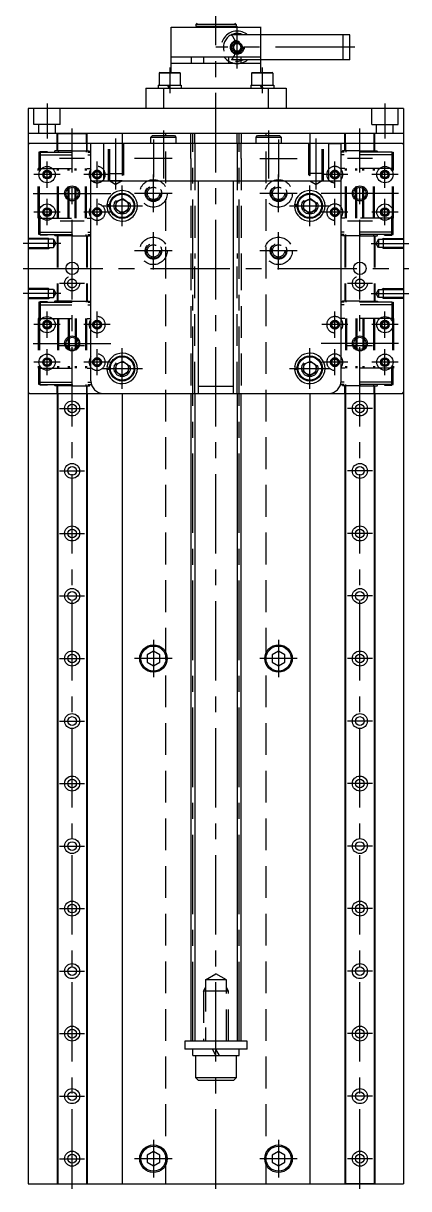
# Model space of a CAD drawing. Extents: x -38 to 547, y -21 to 733.
# Drawn here: x 393.2 to 547.2, y -2 to 464 of the extents above; entities that cross this region are included whole.
import ezdxf

# ---------------------------------------------------------------- set-up
doc = ezdxf.new("R2010")
doc.units = 0
doc.linetypes.add('CENTER', pattern=[50.8, 31.75, -6.35, 6.35, -6.35])
doc.linetypes.add('DASHED', pattern=[19.05, 12.7, -6.35])
doc.layers.get('0').update_dxf_attribs({"linetype": 'CONTINUOUS'})
doc.layers.add('CENTER', color=1, linetype='CENTER')

msp = doc.modelspace()

# ---------------------------------------------------------------- linework, layer by layer
at = {"color": 7, "linetype": 'CONTINUOUS'}
for p, q in [((452.26, 444.3), (452.26, 462.4)), ((452.26, 462.4), (488.23, 462.4)), ((452.26, 462.4), (458.33, 462.4)), ((458.33, 462.4), (482.14, 462.4)), ((462.73, 464), (462.23, 463.5)), ((478.23, 463.5), (462.23, 463.5)), ((462.23, 463.5), (462.23, 462.9)), ((462.23, 462.9), (478.23, 462.9)), ((462.23, 462.9), (462.73, 462.4)), ((477.73, 464), (478.23, 463.5)), ((478.23, 462.9), (477.73, 462.4)), ((478.23, 463.5), (478.23, 462.9)), ((482.14, 462.4), (488.23, 462.4)), ((488.21, 444.3), (488.21, 462.4)), ((521.05, 459.4), (488.23, 459.4)), ((521.05, 449.4), (521.05, 459.4)), ((523.73, 459.4), (521.05, 459.4)), ((523.73, 449.4), (523.73, 459.4)), ((488.23, 450.4), (452.26, 450.4)), ((488.23, 447.9), (452.26, 447.9)), ((460.28, 450.4), (460.28, 447.9)), ((465.23, 450.4), (465.23, 447.9)), ((475.23, 450.4), (475.23, 447.9)), ((480.18, 450.4), (480.18, 447.9)), ((521.05, 449.4), (488.23, 449.4)), ((523.73, 449.4), (521.05, 449.4)), ((455.98, 444.05), (447.48, 444.05)), ((447.48, 444.05), (447.48, 439.3)), ((447.73, 444.3), (455.73, 444.3)), ((455.98, 444.05), (455.98, 439.3)), ((492.98, 444.05), (484.48, 444.05)), ((484.48, 444.05), (484.48, 439.3)), ((484.73, 444.3), (492.73, 444.3)), ((492.98, 444.05), (492.98, 439.3)), ((447.13, 439.3), (456.33, 439.3)), ((447.13, 439.3), (447.13, 438)), ((451.58, 438), (450.83, 439.3)), ((452.07, 438), (451.32, 439.3)), ((456.33, 439.3), (456.33, 438)), ((484.13, 439.3), (493.33, 439.3)), ((484.13, 439.3), (484.13, 438)), ((488.58, 438), (487.83, 439.3)), ((489.07, 438), (488.32, 439.3)), ((493.33, 439.3), (493.33, 438)), ((442.23, 438), (442.23, 430)), ((442.23, 438), (449.22, 438)), ((449.22, 438), (449.22, 430)), ((449.22, 438), (491.25, 438)), ((491.25, 430), (491.25, 438)), ((491.25, 438), (498.23, 438)), ((498.23, 438), (498.23, 430)), ((545.23, 430), (395.23, 430)), ((395.23, 430), (395.23, 0)), ((498.23, 430), (442.23, 430)), ((545.23, 430), (545.23, 0)), ((545.23, 420), (395.23, 420)), ((406.73, 420), (418.73, 420)), ((406.73, 416), (406.73, 420)), ((407.03, 416), (407.03, 420)), ((418.43, 416), (418.43, 420)), ((418.73, 416), (418.73, 420)), ((432.73, 420), (432.73, 416)), ((460.23, 416), (460.23, 420)), ((461.73, 416), (461.73, 420)), ((478.73, 416), (478.73, 420)), ((480.23, 420), (480.23, 416)), ((507.73, 420), (507.73, 416)), ((533.73, 420), (521.73, 420)), ((521.73, 416), (521.73, 420)), ((522.03, 416), (522.03, 420)), ((533.43, 416), (533.43, 420)), ((533.73, 416), (533.73, 420)), ((395.73, 416), (395.23, 415.5)), ((395.73, 416), (395.23, 415.5)), ((395.23, 415.5), (395.23, 316.5)), ((395.23, 415.5), (395.23, 316.5)), ((544.73, 416), (395.73, 416)), ((420.23, 321), (420.23, 416)), ((425.23, 416), (420.23, 416)), ((425.23, 416), (425.23, 401)), ((444.23, 418.5), (444.83, 419.1)), ((444.23, 418.5), (454.23, 418.5)), ((444.23, 416), (444.23, 418.5)), ((444.83, 419.1), (453.63, 419.1)), ((453.63, 419.1), (454.23, 418.5)), ((454.23, 418.5), (454.23, 416)), ((486.23, 418.5), (486.83, 419.1)), ((486.23, 418.5), (496.23, 418.5)), ((486.23, 416), (486.23, 418.5)), ((486.83, 419.1), (495.63, 419.1)), ((495.63, 419.1), (496.23, 418.5)), ((496.23, 418.5), (496.23, 416)), ((515.23, 416), (520.23, 416)), ((515.23, 416), (515.23, 401)), ((520.23, 321), (520.23, 416)), ((544.73, 416), (545.23, 415.5)), ((544.73, 416), (545.23, 415.5)), ((545.23, 415.5), (545.23, 316.5)), ((545.23, 415.5), (545.23, 316.5)), ((420.23, 401), (520.23, 401)), ((463.23, 316), (463.23, 401)), ((477.23, 316), (477.23, 401)), ((427.75, 391.39), (426.65, 391.48)), ((430.33, 392.69), (430.07, 389.77)), ((430.33, 392.69), (433, 393.92)), ((433, 393.92), (435.4, 392.23)), ((435.13, 389.31), (435.4, 392.23)), ((502.75, 391.39), (501.65, 391.48)), ((505.33, 392.69), (505.07, 389.77)), ((505.33, 392.69), (508, 393.92)), ((508, 393.92), (510.4, 392.23)), ((510.13, 389.31), (510.4, 392.23)), ((427.75, 390.61), (426.65, 390.52)), ((432.47, 388.08), (430.07, 389.77)), ((432.47, 388.08), (435.13, 389.31)), ((502.75, 390.61), (501.65, 390.52)), ((507.47, 388.08), (505.07, 389.77)), ((507.47, 388.08), (510.13, 389.31)), ((427.75, 326.39), (426.65, 326.48)), ((430.33, 327.69), (430.07, 324.77)), ((430.33, 327.69), (433, 328.92)), ((433, 328.92), (435.4, 327.23)), ((435.13, 324.31), (435.4, 327.23)), ((502.75, 326.39), (501.65, 326.48)), ((505.33, 327.69), (505.07, 324.77)), ((505.33, 327.69), (508, 328.92)), ((508, 328.92), (510.4, 327.23)), ((510.13, 324.31), (510.4, 327.23)), ((427.75, 325.61), (426.65, 325.52)), ((432.47, 323.08), (430.07, 324.77)), ((432.47, 323.08), (435.13, 324.31)), ((502.75, 325.61), (501.65, 325.52)), ((507.47, 323.08), (505.07, 324.77)), ((507.47, 323.08), (510.13, 324.31)), ((463.23, 318.86), (477.23, 318.86)), ((395.73, 316), (395.23, 316.5)), ((395.73, 316), (395.23, 316.5)), ((395.73, 316), (544.73, 316)), ((395.73, 316), (544.73, 316)), ((406.73, 316), (406.73, 0)), ((407.03, 316), (407.03, 0)), ((418.43, 316), (418.43, 0)), ((418.73, 316), (418.73, 0)), ((425.23, 316), (463.23, 316)), ((432.73, 316), (432.73, 0)), ((459.23, 316), (481.23, 316)), ((460.23, 316), (460.23, 57)), ((461.73, 316), (461.73, 57)), ((463.23, 316), (477.23, 316)), ((477.23, 316), (515.23, 316)), ((478.73, 316), (478.73, 57)), ((480.23, 57), (480.23, 316)), ((507.73, 316), (507.73, 0)), ((521.73, 316), (521.73, 0)), ((522.03, 316), (522.03, 0)), ((533.43, 316), (533.43, 0)), ((533.73, 316), (533.73, 0)), ((544.73, 316), (545.23, 316.5)), ((544.73, 316), (545.23, 316.5)), ((445.23, 212.89), (442.73, 211.44)), ((442.73, 211.44), (442.73, 208.56)), ((447.73, 211.44), (445.23, 212.89)), ((447.73, 208.56), (447.73, 211.44)), ((495.23, 212.89), (492.73, 211.44)), ((492.73, 211.44), (492.73, 208.56)), ((497.73, 211.44), (495.23, 212.89)), ((497.73, 208.56), (497.73, 211.44)), ((442.73, 208.56), (445.23, 207.11)), ((445.23, 207.11), (447.73, 208.56)), ((492.73, 208.56), (495.23, 207.11)), ((495.23, 207.11), (497.73, 208.56)), ((482.73, 57), (457.73, 57)), ((457.73, 57), (457.73, 53.8)), ((480.23, 57), (460.23, 57)), ((482.73, 53.8), (482.73, 57)), ((482.73, 53.8), (457.73, 53.8)), ((479.43, 53.8), (461.03, 53.8)), ((461.03, 51.3), (461.03, 53.8)), ((461.03, 51.3), (479.43, 51.3)), ((462.23, 42.3), (462.23, 51.3)), ((470.23, 51.3), (468.79, 53.8)), ((471.68, 51.3), (470.23, 53.8)), ((478.23, 51.3), (478.23, 42.3)), ((479.43, 51.3), (479.43, 53.8)), ((478.23, 42.3), (462.23, 42.3)), ((463.23, 41.3), (462.23, 42.3)), ((478.23, 42.3), (477.23, 41.3)), ((477.23, 41.3), (463.23, 41.3)), ((445.23, 12.89), (442.73, 11.44)), ((442.73, 11.44), (442.73, 8.56)), ((447.73, 11.44), (445.23, 12.89)), ((447.73, 8.56), (447.73, 11.44)), ((495.23, 12.89), (492.73, 11.44)), ((492.73, 11.44), (492.73, 8.56)), ((497.73, 11.44), (495.23, 12.89)), ((497.73, 8.56), (497.73, 11.44)), ((442.73, 8.56), (445.23, 7.11)), ((445.23, 7.11), (447.73, 8.56)), ((492.73, 8.56), (495.23, 7.11)), ((495.23, 7.11), (497.73, 8.56)), ((395.23, 0), (545.23, 0)), ((406.73, 0), (418.73, 0)), ((533.73, 0), (521.73, 0))]:
    msp.add_line(p, q, dxfattribs=at)
at = {"color": 3, "linetype": 'DASHED'}
for p, q in [((488.23, 459.4), (476.38, 459.4)), ((478.73, 456.13), (477.23, 455.27)), ((477.23, 455.27), (477.23, 453.53)), ((477.23, 453.53), (478.73, 452.67)), ((480.23, 455.27), (478.73, 456.13)), ((478.73, 452.67), (480.23, 453.53)), ((480.23, 453.53), (480.23, 455.27)), ((488.23, 449.4), (476.38, 449.4)), ((397.48, 423.5), (397.48, 430)), ((407.98, 423.5), (407.98, 430)), ((532.48, 423.5), (532.48, 430)), ((542.98, 423.5), (542.98, 430)), ((407.98, 423.5), (397.48, 423.5)), ((399.43, 420), (399.43, 423.5)), ((406.03, 420), (406.03, 423.5)), ((450.23, 0), (450.23, 420)), ((490.23, 0), (490.23, 420)), ((532.48, 423.5), (542.98, 423.5)), ((534.43, 420), (534.43, 423.5)), ((541.03, 420), (541.03, 423.5)), ((406.73, 412.95), (406.73, 416)), ((407.03, 412.95), (407.03, 416)), ((418.43, 416), (418.43, 412.95)), ((418.73, 412.95), (418.73, 416)), ((427.23, 401), (427.23, 416)), ((427.78, 401), (427.78, 416)), ((432.69, 416), (432.69, 401)), ((433.23, 416), (433.23, 401)), ((460.23, 410), (460.23, 416)), ((460.23, 410), (460.23, 416)), ((461.73, 416), (461.73, 410)), ((461.73, 416), (461.73, 410)), ((478.73, 416), (478.73, 410)), ((478.73, 416), (478.73, 410)), ((480.23, 410), (480.23, 416)), ((480.23, 410), (480.23, 416)), ((507.23, 416), (507.23, 401)), ((507.78, 416), (507.78, 401)), ((512.69, 401), (512.69, 416)), ((513.23, 401), (513.23, 416)), ((521.73, 412.95), (521.73, 416)), ((522.03, 416), (522.03, 412.95)), ((533.43, 412.95), (533.43, 416)), ((533.73, 412.95), (533.73, 416)), ((399.93, 411.45), (399.43, 411.45)), ((399.43, 411.45), (399.43, 405.95)), ((399.48, 412.45), (399.48, 411.45)), ((399.98, 412.45), (399.48, 412.45)), ((399.93, 412.65), (399.93, 412.45)), ((402.93, 412.65), (399.93, 412.65)), ((399.93, 411.45), (420.23, 411.45)), ((399.93, 411.45), (399.93, 405.95)), ((399.98, 412.45), (420.23, 412.45)), ((399.98, 412.45), (399.98, 411.45)), ((402.93, 412.45), (402.93, 412.65)), ((405.8, 412.95), (405.5, 412.45)), ((407.1, 412.95), (405.8, 412.95)), ((407.1, 412.95), (407.1, 412.45)), ((412.73, 412.95), (407.1, 412.95)), ((412.73, 412.45), (412.73, 412.95)), ((412.73, 412.95), (418.36, 412.95)), ((418.36, 412.95), (418.36, 412.45)), ((418.36, 412.95), (419.66, 412.95)), ((419.66, 412.95), (419.96, 412.45)), ((540.48, 412.45), (520.23, 412.45)), ((540.53, 411.45), (520.23, 411.45)), ((520.8, 412.95), (520.5, 412.45)), ((522.1, 412.95), (520.8, 412.95)), ((522.1, 412.95), (522.1, 412.45)), ((527.73, 412.95), (522.1, 412.95)), ((527.73, 412.45), (527.73, 412.95)), ((527.73, 412.95), (533.36, 412.95)), ((533.36, 412.95), (533.36, 412.45)), ((533.36, 412.95), (534.66, 412.95)), ((534.66, 412.95), (534.96, 412.45)), ((537.53, 412.65), (540.53, 412.65)), ((537.53, 412.45), (537.53, 412.65)), ((540.48, 412.45), (540.48, 411.45)), ((540.48, 412.45), (540.98, 412.45)), ((540.53, 412.65), (540.53, 412.45)), ((540.53, 411.45), (540.53, 405.95)), ((540.53, 411.45), (541.03, 411.45)), ((540.98, 412.45), (540.98, 411.45)), ((541.03, 411.45), (541.03, 405.95)), ((399.23, 386.05), (399.23, 405.95)), ((399.73, 405.95), (399.23, 405.95)), ((399.73, 405.95), (420.23, 405.95)), ((399.73, 386.05), (399.73, 405.95)), ((406.93, 386.05), (406.93, 405.95)), ((407.33, 386.05), (407.33, 405.95)), ((411.13, 386.05), (411.13, 405.95)), ((411.53, 386.05), (411.53, 405.95)), ((413.93, 386.05), (413.93, 405.95)), ((414.33, 386.05), (414.33, 405.95)), ((418.13, 386.05), (418.13, 405.95)), ((418.53, 386.05), (418.53, 405.95)), ((460.23, 410), (460.23, 370)), ((460.23, 410), (460.23, 370)), ((461.73, 410), (461.73, 370)), ((461.73, 410), (461.73, 370)), ((478.73, 410), (478.73, 370)), ((478.73, 410), (478.73, 370)), ((480.23, 410), (480.23, 370)), ((480.23, 410), (480.23, 370)), ((540.73, 405.95), (520.23, 405.95)), ((521.93, 386.05), (521.93, 405.95)), ((522.33, 386.05), (522.33, 405.95)), ((526.13, 386.05), (526.13, 405.95)), ((526.53, 386.05), (526.53, 405.95)), ((528.93, 386.05), (528.93, 405.95)), ((529.33, 386.05), (529.33, 405.95)), ((533.13, 386.05), (533.13, 405.95)), ((533.53, 386.05), (533.53, 405.95)), ((540.73, 386.05), (540.73, 405.95)), ((540.73, 405.95), (541.23, 405.95)), ((541.23, 386.05), (541.23, 405.95)), ((427.23, 404), (433.23, 404)), ((427.23, 404), (427.78, 403.06)), ((427.78, 401), (430.23, 399.58)), ((432.69, 401), (427.78, 401)), ((432.69, 401), (430.23, 399.58)), ((433.23, 404), (432.69, 403.06)), ((513.23, 404), (507.23, 404)), ((507.23, 404), (507.78, 403.06)), ((507.78, 401), (512.69, 401)), ((507.78, 401), (510.23, 399.58)), ((512.69, 401), (510.23, 399.58)), ((513.23, 404), (512.69, 403.06)), ((399.73, 386.05), (399.23, 386.05)), ((399.43, 380.55), (399.43, 386.05)), ((399.73, 386.05), (420.23, 386.05)), ((399.93, 380.55), (399.93, 386.05)), ((540.73, 386.05), (520.23, 386.05)), ((540.53, 380.55), (540.53, 386.05)), ((540.73, 386.05), (541.23, 386.05)), ((541.03, 380.55), (541.03, 386.05)), ((403.23, 378), (395.23, 378)), ((405.33, 377.62), (395.23, 377.62)), ((399.93, 380.55), (399.43, 380.55)), ((399.48, 379.55), (399.48, 380.55)), ((399.98, 379.55), (399.48, 379.55)), ((399.93, 380.55), (420.23, 380.55)), ((399.93, 379.55), (399.93, 379.35)), ((402.93, 379.35), (399.93, 379.35)), ((399.98, 379.55), (399.98, 380.55)), ((399.98, 379.55), (420.23, 379.55)), ((402.93, 379.35), (402.93, 379.55)), ((403.23, 378), (403.89, 377.62)), ((403.23, 374), (403.23, 378)), ((405.33, 377.62), (406.27, 376)), ((405.33, 377.62), (405.33, 374.38)), ((405.8, 379.05), (405.5, 379.55)), ((407.1, 379.05), (405.8, 379.05)), ((406.73, 379.05), (406.73, 352.95)), ((407.03, 379.05), (407.03, 352.95)), ((407.1, 379.05), (407.1, 379.55)), ((412.73, 379.05), (407.1, 379.05)), ((412.73, 379.55), (412.73, 379.05)), ((412.73, 379.05), (418.36, 379.05)), ((418.36, 379.05), (418.36, 379.55)), ((418.36, 379.05), (419.66, 379.05)), ((418.43, 379.05), (418.43, 352.95)), ((418.73, 379.05), (418.73, 352.95)), ((419.66, 379.05), (419.96, 379.55)), ((540.53, 380.55), (520.23, 380.55)), ((540.48, 379.55), (520.23, 379.55)), ((520.8, 379.05), (520.5, 379.55)), ((522.1, 379.05), (520.8, 379.05)), ((521.73, 379.05), (521.73, 352.95)), ((522.03, 379.05), (522.03, 352.95)), ((522.1, 379.05), (522.1, 379.55)), ((527.73, 379.05), (522.1, 379.05)), ((527.73, 379.55), (527.73, 379.05)), ((527.73, 379.05), (533.36, 379.05)), ((533.36, 379.05), (533.36, 379.55)), ((533.36, 379.05), (534.66, 379.05)), ((533.43, 379.05), (533.43, 352.95)), ((533.73, 379.05), (533.73, 352.95)), ((535.13, 377.62), (534.2, 376)), ((534.66, 379.05), (534.96, 379.55)), ((535.13, 377.62), (545.23, 377.62)), ((535.13, 377.62), (535.13, 374.38)), ((537.23, 378), (536.58, 377.62)), ((537.23, 378), (545.23, 378)), ((537.23, 374), (537.23, 378)), ((537.53, 379.35), (537.53, 379.55)), ((537.53, 379.35), (540.53, 379.35)), ((540.48, 379.55), (540.48, 380.55)), ((540.48, 379.55), (540.98, 379.55)), ((540.53, 380.55), (541.03, 380.55)), ((540.53, 379.55), (540.53, 379.35)), ((540.98, 379.55), (540.98, 380.55)), ((395.23, 374.38), (405.33, 374.38)), ((395.23, 374), (403.23, 374)), ((403.23, 374), (403.89, 374.38)), ((405.33, 374.38), (406.27, 376)), ((535.13, 374.38), (534.2, 376)), ((545.23, 374.38), (535.13, 374.38)), ((537.23, 374), (536.58, 374.38)), ((545.23, 374), (537.23, 374)), ((460.23, 370), (460.23, 316)), ((461.73, 316), (461.73, 370)), ((478.73, 316), (478.73, 370)), ((480.23, 370), (480.23, 316)), ((403.23, 358), (395.23, 358)), ((405.33, 357.62), (395.23, 357.62)), ((395.23, 354.38), (405.33, 354.38)), ((403.23, 358), (403.89, 357.62)), ((403.23, 354), (403.23, 358)), ((403.23, 354), (403.89, 354.38)), ((405.33, 357.62), (406.27, 356)), ((405.33, 357.62), (405.33, 354.38)), ((405.33, 354.38), (406.27, 356)), ((535.13, 357.62), (534.2, 356)), ((535.13, 354.38), (534.2, 356)), ((535.13, 357.62), (545.23, 357.62)), ((535.13, 357.62), (535.13, 354.38)), ((545.23, 354.38), (535.13, 354.38)), ((537.23, 358), (536.58, 357.62)), ((537.23, 354), (536.58, 354.38)), ((537.23, 358), (545.23, 358)), ((537.23, 354), (537.23, 358)), ((395.23, 354), (403.23, 354)), ((399.43, 351.45), (399.43, 345.95)), ((399.93, 351.45), (399.43, 351.45)), ((399.48, 352.45), (399.48, 351.45)), ((399.98, 352.45), (399.48, 352.45)), ((399.93, 352.45), (399.93, 352.65)), ((402.93, 352.65), (399.93, 352.65)), ((399.93, 351.45), (420.23, 351.45)), ((399.93, 351.45), (399.93, 345.95)), ((399.98, 352.45), (420.23, 352.45)), ((399.98, 352.45), (399.98, 351.45)), ((402.93, 352.65), (402.93, 352.45)), ((405.8, 352.95), (405.5, 352.45)), ((407.1, 352.95), (405.8, 352.95)), ((412.73, 352.95), (407.1, 352.95)), ((407.1, 352.95), (407.1, 352.45)), ((412.73, 352.95), (418.36, 352.95)), ((412.73, 352.45), (412.73, 352.95)), ((418.36, 352.95), (419.66, 352.95)), ((418.36, 352.95), (418.36, 352.45)), ((419.66, 352.95), (419.96, 352.45)), ((540.48, 352.45), (520.23, 352.45)), ((540.53, 351.45), (520.23, 351.45)), ((520.8, 352.95), (520.5, 352.45)), ((522.1, 352.95), (520.8, 352.95)), ((527.73, 352.95), (522.1, 352.95)), ((522.1, 352.95), (522.1, 352.45)), ((527.73, 352.95), (533.36, 352.95)), ((527.73, 352.45), (527.73, 352.95)), ((533.36, 352.95), (533.36, 352.45)), ((533.36, 352.95), (534.66, 352.95)), ((534.66, 352.95), (534.96, 352.45)), ((545.23, 354), (537.23, 354)), ((537.53, 352.65), (540.53, 352.65)), ((537.53, 352.65), (537.53, 352.45)), ((540.48, 352.45), (540.48, 351.45)), ((540.48, 352.45), (540.98, 352.45)), ((540.53, 352.45), (540.53, 352.65)), ((540.53, 351.45), (540.53, 345.95)), ((540.53, 351.45), (541.03, 351.45)), ((540.98, 352.45), (540.98, 351.45)), ((541.03, 351.45), (541.03, 345.95)), ((399.23, 345.95), (399.23, 326.05)), ((399.73, 345.95), (399.23, 345.95)), ((399.73, 345.95), (399.73, 326.05)), ((399.73, 345.95), (420.23, 345.95)), ((406.93, 345.95), (406.93, 326.05)), ((407.33, 345.95), (407.33, 326.05)), ((411.13, 345.95), (411.13, 326.05)), ((411.53, 345.95), (411.53, 326.05)), ((413.93, 345.95), (413.93, 326.05)), ((414.33, 345.95), (414.33, 326.05)), ((418.13, 345.95), (418.13, 326.05)), ((418.53, 345.95), (418.53, 326.05)), ((540.73, 345.95), (520.23, 345.95)), ((521.93, 345.95), (521.93, 326.05)), ((522.33, 345.95), (522.33, 326.05)), ((526.13, 345.95), (526.13, 326.05)), ((526.53, 345.95), (526.53, 326.05)), ((528.93, 345.95), (528.93, 326.05)), ((529.33, 345.95), (529.33, 326.05)), ((533.13, 345.95), (533.13, 326.05)), ((533.53, 345.95), (533.53, 326.05)), ((540.73, 345.95), (540.73, 326.05)), ((540.73, 345.95), (541.23, 345.95)), ((541.23, 345.95), (541.23, 326.05)), ((399.73, 326.05), (399.23, 326.05)), ((399.43, 320.55), (399.43, 326.05)), ((399.73, 326.05), (420.23, 326.05)), ((399.93, 320.55), (399.93, 326.05)), ((540.73, 326.05), (520.23, 326.05)), ((540.53, 320.55), (540.53, 326.05)), ((540.73, 326.05), (541.23, 326.05)), ((541.03, 320.55), (541.03, 326.05)), ((399.93, 320.55), (399.43, 320.55)), ((399.48, 319.55), (399.48, 320.55)), ((399.98, 319.55), (399.48, 319.55)), ((399.93, 320.55), (420.25, 320.55)), ((399.93, 319.35), (399.93, 319.55)), ((402.93, 319.35), (399.93, 319.35)), ((399.98, 319.55), (399.98, 320.55)), ((399.98, 319.55), (420.45, 319.55)), ((402.93, 319.55), (402.93, 319.35)), ((405.8, 319.05), (405.5, 319.55)), ((407.1, 319.05), (405.8, 319.05)), ((406.73, 316), (406.73, 319.05)), ((407.03, 316), (407.03, 319.05)), ((407.1, 319.05), (407.1, 319.55)), ((412.73, 319.05), (407.1, 319.05)), ((412.73, 319.55), (412.73, 319.05)), ((412.73, 319.05), (418.36, 319.05)), ((418.36, 319.05), (418.36, 319.55)), ((418.36, 319.05), (419.66, 319.05)), ((418.43, 319.05), (418.43, 316)), ((418.73, 316), (418.73, 319.05)), ((419.66, 319.05), (419.96, 319.55)), ((540.48, 319.55), (520.02, 319.55)), ((540.53, 320.55), (520.21, 320.55)), ((520.8, 319.05), (520.5, 319.55)), ((522.1, 319.05), (520.8, 319.05)), ((521.73, 316), (521.73, 319.05)), ((522.03, 319.05), (522.03, 316)), ((522.1, 319.05), (522.1, 319.55)), ((527.73, 319.05), (522.1, 319.05)), ((527.73, 319.55), (527.73, 319.05)), ((527.73, 319.05), (533.36, 319.05)), ((533.36, 319.05), (533.36, 319.55)), ((533.36, 319.05), (534.66, 319.05)), ((533.43, 316), (533.43, 319.05)), ((533.73, 316), (533.73, 319.05)), ((534.66, 319.05), (534.96, 319.55)), ((537.53, 319.55), (537.53, 319.35)), ((537.53, 319.35), (540.53, 319.35)), ((540.48, 319.55), (540.48, 320.55)), ((540.48, 319.55), (540.98, 319.55)), ((540.53, 320.55), (541.03, 320.55)), ((540.53, 319.35), (540.53, 319.55)), ((540.98, 319.55), (540.98, 320.55)), ((466.05, 81.5), (470.23, 83.92)), ((474.42, 81.5), (470.23, 83.92)), ((466.05, 81.5), (466.05, 57)), ((474.42, 81.5), (466.05, 81.5)), ((474.42, 57), (474.42, 81.5)), ((465.23, 77), (466.05, 78.41)), ((465.23, 77), (465.23, 57)), ((475.23, 77), (465.23, 77)), ((475.23, 77), (474.42, 78.41)), ((475.23, 57), (475.23, 77))]:
    msp.add_line(p, q, dxfattribs=at)
for centre, radius in [((478.73, 454.4), 2.75), ((478.73, 454.4), 2.5), ((478.73, 454.4), 2), ((422.73, 403.5), 1.75), ((422.73, 403.5), 1.5), ((422.73, 403.5), 1.23), ((445.23, 396), 5.5), ((495.23, 396), 5.5), ((517.73, 403.5), 1.75), ((517.73, 403.5), 1.5), ((517.73, 403.5), 1.23), ((445.23, 396), 3.3), ((445.23, 396), 3), ((445.23, 396), 2.46), ((495.23, 396), 3.3), ((495.23, 396), 3), ((495.23, 396), 2.46), ((432.73, 391), 3.25), ((507.73, 391), 3.25), ((422.73, 388.5), 1.75), ((422.73, 388.5), 1.5), ((422.73, 388.5), 1.23), ((517.73, 388.5), 1.75), ((517.73, 388.5), 1.5), ((517.73, 388.5), 1.23), ((445.23, 373), 5.5), ((495.23, 373), 5.5), ((445.23, 373), 3.3), ((445.23, 373), 3), ((445.23, 373), 2.46), ((495.23, 373), 3.3), ((495.23, 373), 3), ((495.23, 373), 2.46), ((412.73, 360), 3), ((412.73, 360), 1.75), ((527.73, 360), 3), ((527.73, 360), 1.75), ((422.73, 343.5), 1.75), ((422.73, 343.5), 1.5), ((517.73, 343.5), 1.75), ((517.73, 343.5), 1.5), ((422.73, 343.5), 1.23), ((517.73, 343.5), 1.23), ((422.73, 328.5), 1.75), ((422.73, 328.5), 1.5), ((422.73, 328.5), 1.23), ((432.73, 326), 3.25), ((507.73, 326), 3.25), ((517.73, 328.5), 1.75), ((517.73, 328.5), 1.5), ((517.73, 328.5), 1.23)]:
    msp.add_circle(centre, radius, dxfattribs=at)
at = {"color": 7, "linetype": 'CONTINUOUS'}
for centre, radius in [((402.73, 403.5), 3.25), ((537.73, 403.5), 3.25), ((402.73, 403.5), 1.75), ((402.73, 403.5), 1.23), ((537.73, 403.5), 1.75), ((537.73, 403.5), 1.23), ((412.73, 396), 2.46), ((527.73, 396), 2.46), ((402.73, 388.5), 3.25), ((432.73, 391), 5), ((432.73, 391), 4.7), ((507.73, 391), 5), ((507.73, 391), 4.7), ((537.73, 388.5), 3.25), ((402.73, 388.5), 1.75), ((402.73, 388.5), 1.23), ((537.73, 388.5), 1.75), ((537.73, 388.5), 1.23), ((412.73, 366), 2.5), ((527.73, 366), 2.5), ((402.73, 343.5), 3.25), ((402.73, 343.5), 1.75), ((537.73, 343.5), 3.25), ((537.73, 343.5), 1.75), ((402.73, 343.5), 1.23), ((537.73, 343.5), 1.23), ((412.73, 336), 2.46), ((527.73, 336), 2.46), ((402.73, 328.5), 3.25), ((432.73, 326), 5), ((507.73, 326), 5), ((537.73, 328.5), 3.25), ((402.73, 328.5), 1.75), ((402.73, 328.5), 1.23), ((432.73, 326), 4.7), ((507.73, 326), 4.7), ((537.73, 328.5), 1.75), ((537.73, 328.5), 1.23), ((412.73, 310), 3), ((527.73, 310), 3), ((412.73, 310), 1.75), ((527.73, 310), 1.75), ((412.73, 285), 3), ((412.73, 285), 1.75), ((527.73, 285), 3), ((527.73, 285), 1.75), ((412.73, 260), 3), ((412.73, 260), 1.75), ((527.73, 260), 3), ((527.73, 260), 1.75), ((412.73, 235), 3), ((527.73, 235), 3), ((412.73, 235), 1.75), ((527.73, 235), 1.75), ((445.23, 210), 5.5), ((445.23, 210), 5), ((495.23, 210), 5.5), ((495.23, 210), 5), ((412.73, 210), 3), ((412.73, 210), 1.75), ((527.73, 210), 3), ((527.73, 210), 1.75), ((412.73, 185), 3), ((412.73, 185), 1.75), ((527.73, 185), 3), ((527.73, 185), 1.75), ((412.73, 160), 3), ((412.73, 160), 1.75), ((527.73, 160), 3), ((527.73, 160), 1.75), ((412.73, 135), 3), ((412.73, 135), 1.75), ((527.73, 135), 3), ((527.73, 135), 1.75), ((412.73, 110), 3), ((527.73, 110), 3), ((412.73, 110), 1.75), ((527.73, 110), 1.75), ((412.73, 85), 3), ((412.73, 85), 1.75), ((527.73, 85), 3), ((527.73, 85), 1.75), ((412.73, 60), 3), ((412.73, 60), 1.75), ((527.73, 60), 3), ((527.73, 60), 1.75), ((412.73, 35), 3), ((527.73, 35), 3), ((412.73, 35), 1.75), ((527.73, 35), 1.75), ((445.23, 10), 5.5), ((445.23, 10), 5), ((495.23, 10), 5.5), ((495.23, 10), 5), ((412.73, 10), 3), ((412.73, 10), 1.75), ((527.73, 10), 3), ((527.73, 10), 1.75)]:
    msp.add_circle(centre, radius, dxfattribs=at)
at = {"color": 3, "linetype": 'CONTINUOUS'}
for centre, radius in [((402.73, 403.5), 1.5), ((537.73, 403.5), 1.5), ((412.73, 396), 3), ((527.73, 396), 3), ((402.73, 388.5), 1.5), ((537.73, 388.5), 1.5), ((402.73, 343.5), 1.5), ((537.73, 343.5), 1.5), ((412.73, 336), 3), ((527.73, 336), 3), ((402.73, 328.5), 1.5), ((537.73, 328.5), 1.5)]:
    msp.add_circle(centre, radius, dxfattribs=at)
for centre in [(432.73, 391), (507.73, 391), (432.73, 326), (507.73, 326)]:
    msp.add_circle(centre, 2.54)
at = {"color": 3, "linetype": 'DASHED'}
for centre, radius, start, end in [((478.73, 454.4), 6.5, 50.2849, 309.7151), ((478.73, 454.4), 5.53, 64.7754, 295.2246), ((471.13, 454.54), 7.15, 20.1116, 42.7693), ((478.73, 454.4), 1.5, 120, 180), ((478.73, 454.4), 1.5, 180, 240), ((478.73, 454.4), 1.5, 60, 120), ((478.73, 454.4), 1.5, 240, 300), ((478.73, 454.4), 1.5, 0, 60), ((478.73, 454.4), 1.5, 300, 0), ((471.13, 454.26), 7.15, 317.2307, 339.8884), ((422.73, 403.5), 3.25, 219.7151, 140.2849), ((517.73, 403.5), 3.25, 39.7151, 320.2849), ((422.73, 388.5), 3.25, 219.7151, 140.2849), ((517.73, 388.5), 3.25, 39.7151, 320.2849), ((422.73, 343.5), 3.25, 219.7151, 140.2849), ((517.73, 343.5), 3.25, 39.7151, 320.2849), ((422.73, 328.5), 3.25, 219.7151, 140.2849), ((517.73, 328.5), 3.25, 39.7151, 320.2849)]:
    msp.add_arc(centre, radius, start, end, dxfattribs=at)
at = {"color": 7, "linetype": 'CONTINUOUS'}
for centre, radius, start, end in [((447.73, 444.05), 0.25, 90, 180), ((455.73, 444.05), 0.25, 0, 90), ((484.73, 444.05), 0.25, 90, 180), ((492.73, 444.05), 0.25, 0, 90), ((422.73, 403.5), 3.25, 140.2849, 219.7151), ((517.73, 403.5), 3.25, 320.2849, 39.7151), ((432.73, 391), 6.1, 184.5, 175.5), ((507.73, 391), 6.1, 184.5, 175.5), ((422.73, 388.5), 3.25, 140.2849, 219.7151), ((517.73, 388.5), 3.25, 320.2849, 39.7151), ((422.73, 343.5), 3.25, 140.2849, 219.7151), ((517.73, 343.5), 3.25, 320.2849, 39.7151), ((432.73, 326), 6.1, 184.5, 175.5), ((507.73, 326), 6.1, 184.5, 175.5), ((422.73, 328.5), 3.25, 140.2849, 219.7151), ((517.73, 328.5), 3.25, 320.2849, 39.7151), ((425.23, 321), 5, 180, 270), ((515.23, 321), 5, 270, 360)]:
    msp.add_arc(centre, radius, start, end, dxfattribs=at)
at = {"layer": 'CENTER', "color": 1, "linetype": 'CENTER'}
for p, q in [((470.23, -2), (470.23, 553)), ((478.73, 445.9), (478.73, 462.9)), ((525.73, 454.4), (470.23, 454.4)), ((451.73, 446.3), (451.73, 436)), ((488.73, 446.3), (488.73, 436)), ((402.73, 432), (402.73, 418)), ((537.73, 432), (537.73, 418)), ((412.73, -2), (412.73, 422)), ((449.23, 421.1), (449.23, 402)), ((460.98, 57), (460.98, 420)), ((479.48, 57), (479.48, 420)), ((491.23, 421.1), (491.23, 402)), ((527.73, -2), (527.73, 422)), ((430.23, 397.58), (430.23, 418)), ((445.23, 417.5), (445.23, 402.5)), ((495.23, 417.5), (495.23, 402.5)), ((510.23, 397.58), (510.23, 418)), ((402.73, 398.25), (402.73, 408.75)), ((417.73, 410), (407.73, 410)), ((422.73, 398.25), (422.73, 408.75)), ((452.73, 410), (437.73, 410)), ((487.73, 410), (502.73, 410)), ((517.73, 398.25), (517.73, 408.75)), ((532.73, 410), (522.73, 410)), ((537.73, 398.25), (537.73, 408.75)), ((407.98, 403.5), (397.48, 403.5)), ((427.98, 403.5), (417.48, 403.5)), ((445.23, 388.5), (445.23, 403.5)), ((495.23, 388.5), (495.23, 403.5)), ((522.98, 403.5), (512.48, 403.5)), ((542.98, 403.5), (532.48, 403.5)), ((432.73, 382.9), (432.73, 399.1)), ((507.73, 382.9), (507.73, 399.1)), ((397.23, 396), (428.23, 396)), ((402.73, 383.25), (402.73, 393.75)), ((422.73, 383.25), (422.73, 393.75)), ((452.73, 396), (437.73, 396)), ((502.73, 396), (487.73, 396)), ((543.23, 396), (512.23, 396)), ((517.73, 383.25), (517.73, 393.75)), ((537.73, 383.25), (537.73, 393.75)), ((407.98, 388.5), (397.48, 388.5)), ((427.98, 388.5), (417.48, 388.5)), ((424.63, 391), (440.83, 391)), ((499.63, 391), (515.83, 391)), ((522.98, 388.5), (512.48, 388.5)), ((542.98, 388.5), (532.48, 388.5)), ((407.93, 385), (417.53, 385)), ((522.73, 385), (532.73, 385)), ((445.23, 365.5), (445.23, 380.5)), ((495.23, 365.5), (495.23, 380.5)), ((408.27, 376), (393.23, 376)), ((452.73, 373), (437.73, 373)), ((502.73, 373), (487.73, 373)), ((532.2, 376), (547.23, 376)), ((393.23, 366), (547.23, 366)), ((417.73, 360), (407.73, 360)), ((532.73, 360), (522.73, 360)), ((408.27, 356), (393.23, 356)), ((532.2, 356), (547.23, 356)), ((402.73, 338.25), (402.73, 348.75)), ((422.73, 338.25), (422.73, 348.75)), ((517.73, 338.25), (517.73, 348.75)), ((537.73, 338.25), (537.73, 348.75)), ((407.98, 343.5), (397.48, 343.5)), ((427.98, 343.5), (417.48, 343.5)), ((522.98, 343.5), (512.48, 343.5)), ((542.98, 343.5), (532.48, 343.5)), ((397.23, 336), (428.23, 336)), ((543.23, 336), (512.23, 336)), ((402.73, 323.25), (402.73, 333.75)), ((417.73, 335), (407.73, 335)), ((422.73, 323.25), (422.73, 333.75)), ((432.73, 317.9), (432.73, 334.1)), ((507.73, 317.9), (507.73, 334.1)), ((517.73, 323.25), (517.73, 333.75)), ((532.73, 335), (522.73, 335)), ((537.73, 323.25), (537.73, 333.75)), ((407.98, 328.5), (397.48, 328.5)), ((427.98, 328.5), (417.48, 328.5)), ((522.98, 328.5), (512.48, 328.5)), ((542.98, 328.5), (532.48, 328.5)), ((424.63, 326), (440.83, 326)), ((499.63, 326), (515.83, 326)), ((407.73, 310), (417.73, 310)), ((532.73, 310), (522.73, 310)), ((407.73, 285), (417.73, 285)), ((532.73, 285), (522.73, 285)), ((407.73, 260), (417.73, 260)), ((532.73, 260), (522.73, 260)), ((407.73, 235), (417.73, 235)), ((532.73, 235), (522.73, 235)), ((445.23, 217.5), (445.23, 202.5)), ((495.23, 217.5), (495.23, 202.5)), ((407.73, 210), (417.73, 210)), ((452.73, 210), (437.73, 210)), ((502.73, 210), (487.73, 210)), ((532.73, 210), (522.73, 210)), ((407.73, 185), (417.73, 185)), ((532.73, 185), (522.73, 185)), ((407.73, 160), (417.73, 160)), ((532.73, 160), (522.73, 160)), ((407.73, 135), (417.73, 135)), ((532.73, 135), (522.73, 135)), ((407.73, 110), (417.73, 110)), ((532.73, 110), (522.73, 110)), ((407.73, 85), (417.73, 85)), ((532.73, 85), (522.73, 85)), ((407.73, 60), (417.73, 60)), ((532.73, 60), (522.73, 60)), ((407.73, 35), (417.73, 35)), ((532.73, 35), (522.73, 35)), ((445.23, 17.5), (445.23, 2.5)), ((495.23, 17.5), (495.23, 2.5)), ((407.73, 10), (417.73, 10)), ((452.73, 10), (437.73, 10)), ((502.73, 10), (487.73, 10)), ((532.73, 10), (522.73, 10))]:
    msp.add_line(p, q, dxfattribs=at)

doc.saveas('drawing.dxf')
